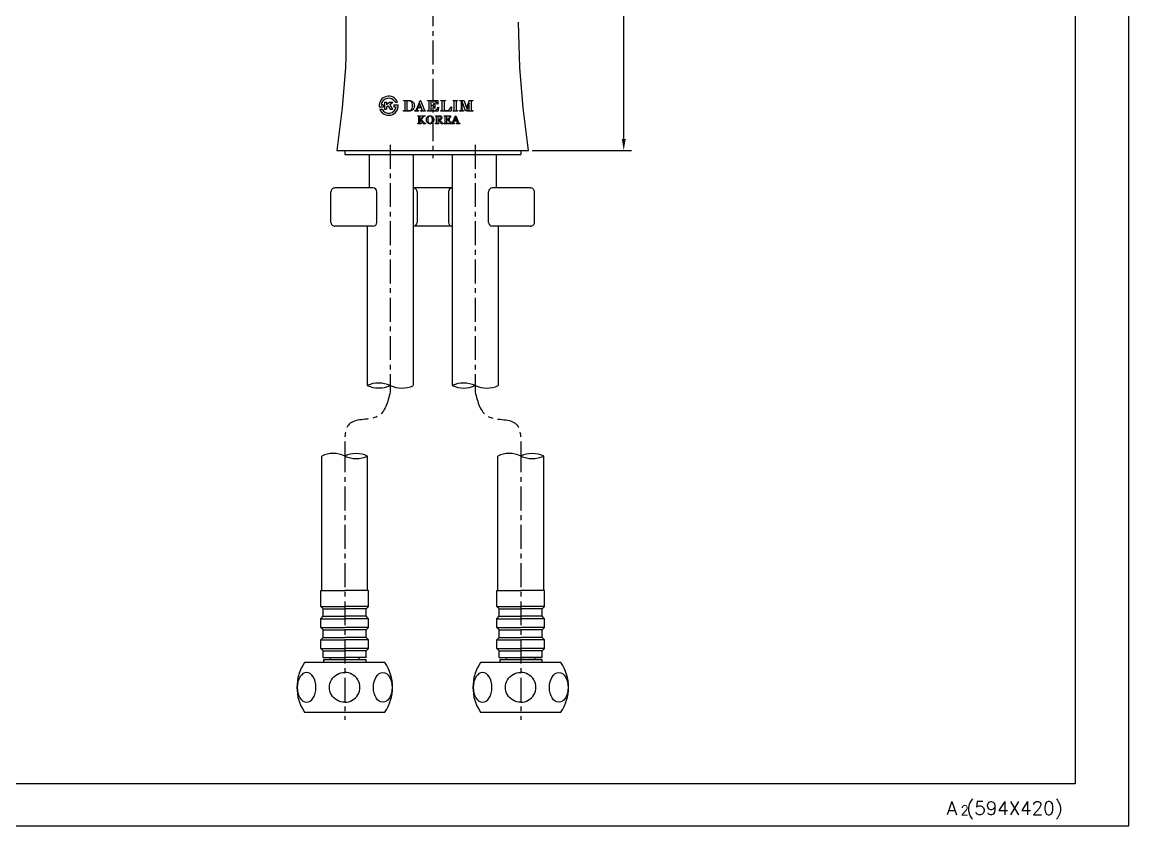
# Model space of a CAD drawing. Extents: x 22506 to 23100, y -2855 to -2435.
# Drawn here: x 22810.5 to 23099.7, y -2854.6 to -2644.4 of the extents above; entities that cross this region are included whole.
import ezdxf

# ---------------------------------------------------------------- set-up
doc = ezdxf.new("R2010")
doc.units = 0
doc.header["$LTSCALE"] = 5
doc.header["$MEASUREMENT"] = 0
doc.linetypes.add('CENTER', pattern=[2, 1.25, -0.25, 0.25, -0.25])
doc.layers.get('0').update_dxf_attribs({"color": 2, "linetype": 'CONTINUOUS'})
for name, color, linetype in [('08_ALL_FEATURES', 7, 'CONTINUOUS'), ('CL', 1, 'CENTER'), ('D', 2, 'CONTINUOUS'), ('DIM', 2, 'CONTINUOUS'), ('DWG', 7, 'CONTINUOUS'), ('TXT', 4, 'CONTINUOUS'), ('W', 7, 'CONTINUOUS')]:
    doc.layers.add(name, color=color, linetype=linetype)
doc.styles.add('GHS', font='romans', dxfattribs={"bigfont": 'ghs'})

msp = doc.modelspace()

# ---------------------------------------------------------------- linework, layer by layer
at = {"color": 7, "linetype": 'Continuous'}
for p, q in [((22891.18, -2696.77), (22891.18, -2688.77)), ((22902.18, -2687.77), (22892.22, -2687.77)), ((22903.18, -2696.77), (22903.18, -2688.77)), ((22903.18, -2696.77), (22903.18, -2688.77)), ((22922.88, -2687.77), (22912.68, -2687.77)), ((22913.68, -2688.77), (22913.68, -2696.77)), ((22921.88, -2688.77), (22921.88, -2696.77)), ((22932.38, -2696.77), (22932.38, -2688.77)), ((22932.38, -2696.77), (22932.38, -2688.77)), ((22943.34, -2687.77), (22933.38, -2687.77)), ((22944.37, -2696.77), (22944.37, -2688.77)), ((22902.2, -2697.77), (22892.19, -2697.77)), ((22922.88, -2697.77), (22912.68, -2697.77)), ((22943.36, -2697.77), (22933.35, -2697.77))]:
    msp.add_line(p, q, dxfattribs=at)
at = {"linetype": 'Continuous'}
msp.add_lwpolyline([(22505.72, -2854.55), (23099.72, -2854.55), (23099.72, -2434.55), (22505.72, -2434.55)], close=True, dxfattribs=at)
at = {"color": 7, "linetype": 'Continuous'}
for centre, start, end in [((22902.18, -2688.77), 0, 90), ((22902.18, -2688.77), 0, 90), ((22912.68, -2688.77), 0, 90), ((22922.88, -2688.77), 90, 180), ((22933.38, -2688.77), 90, 180), ((22933.38, -2688.77), 90, 180), ((22902.18, -2696.77), 270, 0), ((22902.18, -2696.77), 270, 0), ((22912.68, -2696.77), 270, 0), ((22922.88, -2696.77), 180, 270), ((22933.38, -2696.77), 180, 270), ((22933.38, -2696.77), 180, 270)]:
    msp.add_arc(centre, 1, start, end, dxfattribs=at)
at = {"color": 2, "linetype": 'Continuous'}
for centre, radius, start, end in [((22891.78, -2764.22), 7.04, 64.7743, 115.2257), ((22897.78, -2764.45), 7.25, 65.5583, 114.4417), ((22897.78, -2751.23), 7.27, 245.6201, 294.3799), ((22937.78, -2764.22), 7.04, 64.7743, 115.2257), ((22943.78, -2764.45), 7.25, 65.5583, 114.4417), ((22943.78, -2751.23), 7.27, 245.6201, 294.3799)]:
    msp.add_arc(centre, radius, start, end, dxfattribs=at)
at = {"color": 7, "linetype": 'Continuous'}
for points, knots in [([(22892.22, -2687.77), (22892.09, -2687.77), (22891.82, -2687.82), (22891.48, -2688.04), (22891.24, -2688.37), (22891.18, -2688.64), (22891.18, -2688.77)], [0, 0, 0, 0, 0.250116, 0.500153, 0.750104, 1, 1, 1, 1]), ([(22944.37, -2688.77), (22944.37, -2688.64), (22944.32, -2688.37), (22944.08, -2688.04), (22943.74, -2687.82), (22943.47, -2687.77), (22943.34, -2687.77)], [0, 0, 0, 0, 0.249892, 0.49984, 0.749881, 1, 1, 1, 1]), ([(22891.18, -2696.77), (22891.18, -2696.9), (22891.24, -2697.17), (22891.48, -2697.5), (22891.82, -2697.72), (22892.09, -2697.77), (22892.22, -2697.77)], [0, 0, 0, 0, 0.249892, 0.49984, 0.749881, 1, 1, 1, 1]), ([(22943.34, -2697.77), (22943.47, -2697.77), (22943.74, -2697.72), (22944.08, -2697.5), (22944.32, -2697.17), (22944.37, -2696.9), (22944.37, -2696.77)], [0, 0, 0, 0, 0.250116, 0.500154, 0.750104, 1, 1, 1, 1])]:
    msp.add_open_spline(points, degree=3, knots=knots, dxfattribs=at)
at = {"layer": '08_ALL_FEATURES', "color": 7, "linetype": 'Continuous'}
for p, q in [((22895.05, -2578.42), (22895.05, -2653.48)), ((22894.78, -2677.97), (22894.78, -2678.97)), ((22940.78, -2677.97), (22940.78, -2678.97))]:
    msp.add_line(p, q, dxfattribs=at)
for points in [[(22895.05, -2653.48), (22894.97, -2656.23), (22894.12, -2666.8), (22892.75, -2677.97), (22942.8, -2677.97), (22941.44, -2666.8), (22940.58, -2656.23), (22940.24, -2644.4)], [(22894.78, -2678.97), (22940.78, -2678.97)]]:
    msp.add_lwpolyline(points, dxfattribs=at)
at = {"layer": 'CL'}
for p, q in [((22917.78, -2539.24), (22917.78, -2679.97)), ((22906.68, -2676.47), (22906.68, -2741.09)), ((22928.88, -2676.47), (22928.88, -2741.09)), ((22894.78, -2755.85), (22894.78, -2826.83)), ((22940.78, -2755.85), (22940.78, -2826.83))]:
    msp.add_line(p, q, dxfattribs=at)
for points in [[(22906.68, -2741.09), (22903.38, -2747.46), (22896.23, -2749.27), (22894.78, -2755.85)], [(22928.88, -2741.09), (22932.18, -2747.46), (22939.34, -2749.27), (22940.78, -2755.85)]]:
    msp.add_spline(points, degree=3, dxfattribs=at)
at = {"layer": 'D'}
for p, q in [((22967.71, -2674.97), (22967.71, -2544.24)), ((22943.81, -2677.97), (22969.71, -2677.97))]:
    msp.add_line(p, q, dxfattribs=at)
for centre, radius, start, end in [((22903.66, -2746.04), 7.27, 65.4259, 114.1563), ((22925.86, -2746.04), 7.27, 65.416, 114.1661), ((22903.71, -2732.79), 7.27, 245.4208, 294.1614), ((22909.71, -2732.7), 7.38, 245.8128, 293.7692), ((22925.91, -2732.8), 7.27, 245.4106, 294.1715), ((22931.91, -2732.69), 7.38, 245.8226, 293.7595)]:
    msp.add_arc(centre, radius, start, end, dxfattribs=at)
msp.add_solid([(22967.21, -2674.97), (22968.21, -2674.97), (22967.71, -2677.97)], dxfattribs=at)
at = {"layer": 'DIM'}
for p, q in [((22903.79, -2666.53), (22904.94, -2666.53)), ((22904.33, -2665.99), (22904.94, -2665.99)), ((22904.94, -2665.99), (22904.94, -2666.53)), ((22905.16, -2665.37), (22905.7, -2665.37)), ((22905.16, -2665.37), (22905.16, -2667.15)), ((22905.7, -2665.9), (22906.46, -2665.37)), ((22905.7, -2665.37), (22905.7, -2665.9)), ((22905.7, -2666.55), (22906.12, -2666.26)), ((22905.7, -2666.55), (22905.7, -2667.15)), ((22906.12, -2666.26), (22906.63, -2667.15)), ((22906.46, -2665.37), (22907.39, -2665.37)), ((22906.56, -2665.95), (22907.39, -2665.37)), ((22906.56, -2665.95), (22907.25, -2667.15)), ((22907.62, -2665.99), (22908.76, -2665.99)), ((22907.62, -2665.99), (22907.62, -2666.53)), ((22907.62, -2666.53), (22908.22, -2666.53)), ((22908.03, -2665.37), (22908.61, -2665.37)), ((22910.16, -2664.86), (22911.52, -2664.86)), ((22910.16, -2664.99), (22910.16, -2664.86)), ((22910.36, -2664.99), (22910.16, -2664.99)), ((22910.47, -2665.02), (22910.36, -2664.99)), ((22910.52, -2665.1), (22910.47, -2665.02)), ((22910.54, -2665.21), (22910.52, -2665.1)), ((22910.54, -2667.32), (22910.54, -2665.21)), ((22911.06, -2665.11), (22911.04, -2665.19)), ((22911.04, -2665.19), (22911.04, -2667.34)), ((22911.12, -2665.05), (22911.06, -2665.11)), ((22911.22, -2665.02), (22911.12, -2665.05)), ((22911.28, -2665.02), (22911.22, -2665.02)), ((22911.35, -2665.02), (22911.28, -2665.02)), ((22911.41, -2665.02), (22911.35, -2665.02)), ((22911.6, -2665.02), (22911.41, -2665.02)), ((22911.52, -2664.86), (22911.68, -2664.87)), ((22911.81, -2665.04), (22911.6, -2665.02)), ((22911.68, -2664.87), (22911.85, -2664.89)), ((22911.97, -2665.08), (22911.81, -2665.04)), ((22911.85, -2664.89), (22912.01, -2664.94)), ((22912.1, -2665.15), (22911.97, -2665.08)), ((22912.01, -2664.94), (22912.17, -2664.99)), ((22912.2, -2665.23), (22912.1, -2665.15)), ((22912.17, -2664.99), (22912.31, -2665.06)), ((22912.29, -2665.33), (22912.2, -2665.23)), ((22912.42, -2665.61), (22912.29, -2665.33)), ((22912.31, -2665.06), (22912.44, -2665.15)), ((22912.48, -2665.96), (22912.42, -2665.61)), ((22912.44, -2665.15), (22912.59, -2665.27)), ((22912.44, -2666.9), (22912.49, -2666.56)), ((22912.49, -2666.27), (22912.48, -2665.96)), ((22912.49, -2666.56), (22912.49, -2666.27)), ((22912.59, -2665.27), (22912.72, -2665.43)), ((22912.72, -2665.43), (22912.83, -2665.61)), ((22912.83, -2665.61), (22912.91, -2665.81)), ((22912.93, -2666.72), (22912.86, -2666.91)), ((22912.91, -2665.81), (22912.96, -2666.03)), ((22912.97, -2666.51), (22912.93, -2666.72)), ((22912.96, -2666.03), (22912.98, -2666.27)), ((22912.98, -2666.27), (22912.97, -2666.51)), ((22913.72, -2666.82), (22913.87, -2666.43)), ((22913.91, -2666.8), (22913.75, -2667.22)), ((22913.87, -2666.43), (22914.04, -2666.01)), ((22914.82, -2666.8), (22913.91, -2666.8)), ((22914.36, -2665.59), (22913.95, -2666.66)), ((22913.95, -2666.66), (22914.78, -2666.66)), ((22914.04, -2666.01), (22914.2, -2665.6)), ((22914.2, -2665.6), (22914.35, -2665.21)), ((22914.35, -2665.21), (22914.48, -2664.86)), ((22914.78, -2666.66), (22914.36, -2665.59)), ((22914.48, -2664.86), (22914.6, -2664.86)), ((22914.6, -2664.86), (22915.52, -2667.24)), ((22915.01, -2667.32), (22914.82, -2666.8)), ((22916.45, -2664.86), (22918.98, -2664.86)), ((22916.45, -2665), (22916.45, -2664.86)), ((22916.66, -2665), (22916.45, -2665)), ((22916.74, -2665.03), (22916.66, -2665)), ((22916.8, -2665.09), (22916.74, -2665.03)), ((22916.82, -2665.18), (22916.8, -2665.09)), ((22916.83, -2667.28), (22916.82, -2665.18)), ((22917.35, -2665.09), (22917.33, -2665.16)), ((22917.33, -2665.16), (22917.33, -2666.01)), ((22917.33, -2666.01), (22917.34, -2666.07)), ((22917.34, -2666.34), (22917.33, -2666.39)), ((22917.33, -2666.39), (22917.33, -2667.13)), ((22917.34, -2666.07), (22917.39, -2666.11)), ((22917.38, -2666.3), (22917.34, -2666.34)), ((22917.4, -2665.03), (22917.35, -2665.09)), ((22917.44, -2666.29), (22917.38, -2666.3)), ((22917.39, -2666.11), (22917.44, -2666.13)), ((22917.5, -2665.01), (22917.4, -2665.03)), ((22917.44, -2666.13), (22917.58, -2666.13)), ((22917.58, -2666.29), (22917.44, -2666.29)), ((22917.96, -2665.01), (22917.5, -2665.01)), ((22917.58, -2666.13), (22917.85, -2666.07)), ((22917.88, -2666.36), (22917.58, -2666.29)), ((22917.85, -2666.07), (22918.08, -2665.9)), ((22918.09, -2666.56), (22917.88, -2666.36)), ((22918.43, -2665.12), (22917.96, -2665.01)), ((22918.08, -2665.9), (22918.18, -2665.61)), ((22918.17, -2666.86), (22918.09, -2666.56)), ((22918.18, -2665.61), (22918.3, -2665.61)), ((22918.3, -2665.61), (22918.3, -2666.86)), ((22918.8, -2665.41), (22918.43, -2665.12)), ((22919.02, -2665.85), (22918.8, -2665.41)), ((22918.92, -2667.07), (22919.11, -2666.6)), ((22918.98, -2664.86), (22919.03, -2664.87)), ((22919.12, -2665.85), (22919.02, -2665.85)), ((22919.03, -2664.87), (22919.06, -2664.89)), ((22919.06, -2664.89), (22919.08, -2664.93)), ((22919.08, -2664.93), (22919.12, -2665.85)), ((22919.11, -2666.6), (22919.25, -2666.6)), ((22919.25, -2666.6), (22919.21, -2667.55)), ((22919.9, -2664.86), (22921.08, -2664.86)), ((22919.9, -2665), (22919.9, -2664.86)), ((22920.04, -2665), (22919.9, -2665)), ((22920.13, -2665.03), (22920.04, -2665)), ((22920.21, -2665.11), (22920.13, -2665.03)), ((22920.24, -2665.25), (22920.21, -2665.11)), ((22920.25, -2667.29), (22920.24, -2665.25)), ((22920.76, -2665.13), (22920.74, -2665.22)), ((22920.74, -2665.22), (22920.74, -2667.24)), ((22920.83, -2665.04), (22920.76, -2665.13)), ((22920.94, -2665), (22920.83, -2665.04)), ((22921.08, -2665), (22920.94, -2665)), ((22921.08, -2664.86), (22921.08, -2665)), ((22922.38, -2666.98), (22922.53, -2666.54)), ((22922.53, -2666.54), (22922.66, -2666.54)), ((22922.66, -2666.54), (22922.61, -2667.56)), ((22923.11, -2665), (22923.11, -2664.86)), ((22923.11, -2664.86), (22924.22, -2664.86)), ((22923.26, -2665), (22923.11, -2665)), ((22923.36, -2665.03), (22923.26, -2665)), ((22923.41, -2665.09), (22923.36, -2665.03)), ((22923.42, -2665.17), (22923.41, -2665.09)), ((22923.42, -2667.29), (22923.42, -2665.17)), ((22923.94, -2665.15), (22923.93, -2667.33)), ((22923.96, -2665.08), (22923.94, -2665.15)), ((22924.01, -2665.02), (22923.96, -2665.08)), ((22924.09, -2665), (22924.01, -2665.02)), ((22924.22, -2665), (22924.09, -2665)), ((22924.22, -2664.86), (22924.22, -2665)), ((22924.9, -2665), (22924.9, -2664.86)), ((22924.9, -2664.86), (22925.76, -2664.86)), ((22925.02, -2665), (22924.9, -2665)), ((22925.13, -2665.02), (22925.02, -2665)), ((22925.24, -2665.09), (22925.13, -2665.02)), ((22925.28, -2665.25), (22925.24, -2665.09)), ((22925.28, -2667.16), (22925.28, -2665.25)), ((22926.37, -2667.61), (22925.49, -2665.15)), ((22925.49, -2667.18), (22925.49, -2665.15)), ((22925.76, -2664.86), (22925.84, -2664.88)), ((22925.84, -2664.88), (22925.91, -2664.92)), ((22925.91, -2664.92), (22925.96, -2665)), ((22925.96, -2665), (22926.58, -2666.77)), ((22927.35, -2665.6), (22926.58, -2667.61)), ((22926.58, -2666.77), (22926.66, -2666.77)), ((22926.66, -2666.77), (22926.88, -2666.19)), ((22926.88, -2666.19), (22927.11, -2665.59)), ((22927.11, -2665.59), (22927.31, -2665)), ((22927.31, -2665), (22927.35, -2664.93)), ((22927.35, -2664.93), (22927.41, -2664.88)), ((22927.35, -2667.26), (22927.35, -2665.6)), ((22927.41, -2664.88), (22927.49, -2664.86)), ((22927.49, -2664.86), (22928.25, -2664.86)), ((22927.9, -2665.12), (22927.87, -2665.24)), ((22927.87, -2665.24), (22927.87, -2667.26)), ((22927.98, -2665.04), (22927.9, -2665.12)), ((22928.1, -2665), (22927.98, -2665.04)), ((22928.25, -2665), (22928.1, -2665)), ((22928.25, -2664.86), (22928.25, -2665)), ((22903.94, -2667.15), (22904.53, -2667.15)), ((22905.16, -2667.15), (22905.7, -2667.15)), ((22906.63, -2667.15), (22907.25, -2667.15)), ((22910.16, -2667.66), (22910.16, -2667.52)), ((22910.16, -2667.52), (22910.34, -2667.52)), ((22911.44, -2667.66), (22910.16, -2667.66)), ((22910.34, -2667.52), (22910.44, -2667.49)), ((22910.44, -2667.49), (22910.51, -2667.41)), ((22910.51, -2667.41), (22910.54, -2667.32)), ((22911.04, -2667.34), (22911.06, -2667.43)), ((22911.06, -2667.43), (22911.09, -2667.47)), ((22911.09, -2667.47), (22911.15, -2667.51)), ((22911.15, -2667.51), (22911.25, -2667.52)), ((22911.25, -2667.52), (22911.37, -2667.52)), ((22911.37, -2667.52), (22911.52, -2667.52)), ((22911.64, -2667.66), (22911.44, -2667.66)), ((22911.52, -2667.52), (22911.7, -2667.51)), ((22911.86, -2667.64), (22911.64, -2667.66)), ((22911.7, -2667.51), (22911.88, -2667.48)), ((22912.05, -2667.6), (22911.86, -2667.64)), ((22911.88, -2667.48), (22912.04, -2667.43)), ((22912.04, -2667.43), (22912.16, -2667.36)), ((22912.22, -2667.54), (22912.05, -2667.6)), ((22912.16, -2667.36), (22912.26, -2667.27)), ((22912.36, -2667.47), (22912.22, -2667.54)), ((22912.26, -2667.27), (22912.34, -2667.17)), ((22912.34, -2667.17), (22912.44, -2666.9)), ((22912.5, -2667.37), (22912.36, -2667.47)), ((22912.64, -2667.24), (22912.5, -2667.37)), ((22912.76, -2667.08), (22912.64, -2667.24)), ((22912.86, -2666.91), (22912.76, -2667.08)), ((22913.08, -2667.52), (22913.16, -2667.51)), ((22913.08, -2667.66), (22913.08, -2667.52)), ((22914.08, -2667.66), (22913.08, -2667.66)), ((22913.16, -2667.51), (22913.26, -2667.48)), ((22913.26, -2667.48), (22913.34, -2667.45)), ((22913.34, -2667.45), (22913.44, -2667.38)), ((22913.44, -2667.38), (22913.52, -2667.3)), ((22913.52, -2667.3), (22913.58, -2667.18)), ((22913.58, -2667.18), (22913.72, -2666.82)), ((22913.75, -2667.22), (22913.76, -2667.39)), ((22913.76, -2667.39), (22913.89, -2667.48)), ((22913.86, -2668.98), (22913.86, -2668.87)), ((22913.86, -2668.87), (22914.73, -2668.87)), ((22913.89, -2668.98), (22913.86, -2668.98)), ((22913.89, -2667.48), (22914.08, -2667.52)), ((22913.92, -2668.99), (22913.89, -2668.98)), ((22913.96, -2669), (22913.92, -2668.99)), ((22913.99, -2669.01), (22913.96, -2669)), ((22914.02, -2669.02), (22913.99, -2669.01)), ((22914.05, -2669.03), (22914.02, -2669.02)), ((22914.08, -2669.05), (22914.05, -2669.03)), ((22914.08, -2667.52), (22914.08, -2667.66)), ((22914.11, -2669.07), (22914.08, -2669.05)), ((22914.12, -2669.09), (22914.11, -2669.07)), ((22914.13, -2669.12), (22914.12, -2669.09)), ((22914.14, -2669.15), (22914.13, -2669.12)), ((22914.14, -2669.18), (22914.14, -2669.15)), ((22914.14, -2670.69), (22914.14, -2669.18)), ((22914.46, -2669.1), (22914.45, -2669.13)), ((22914.45, -2669.13), (22914.45, -2669.16)), ((22914.45, -2669.16), (22914.45, -2669.89)), ((22914.47, -2669.07), (22914.46, -2669.1)), ((22914.49, -2669.05), (22914.47, -2669.07)), ((22914.51, -2669.03), (22914.49, -2669.05)), ((22914.54, -2669.01), (22914.51, -2669.03)), ((22914.56, -2669.01), (22914.54, -2669.01)), ((22914.59, -2669), (22914.56, -2669.01)), ((22914.63, -2668.99), (22914.59, -2669)), ((22914.67, -2668.98), (22914.63, -2668.99)), ((22914.65, -2667.53), (22914.89, -2667.52)), ((22914.65, -2667.66), (22914.65, -2667.53)), ((22915.85, -2667.66), (22914.65, -2667.66)), ((22914.66, -2669.73), (22914.74, -2669.65)), ((22914.7, -2668.98), (22914.67, -2668.98)), ((22914.73, -2668.98), (22914.7, -2668.98)), ((22914.73, -2668.87), (22914.73, -2668.98)), ((22914.74, -2669.65), (22914.83, -2669.57)), ((22914.89, -2669.69), (22914.78, -2669.8)), ((22914.83, -2669.57), (22914.91, -2669.49)), ((22914.89, -2667.52), (22914.97, -2667.49)), ((22915, -2669.58), (22914.89, -2669.69)), ((22914.91, -2669.49), (22914.98, -2669.41)), ((22915.01, -2667.42), (22914.97, -2667.49)), ((22914.98, -2669.41), (22915.05, -2669.33)), ((22914.99, -2668.87), (22915.77, -2668.87)), ((22914.99, -2668.98), (22914.99, -2668.87)), ((22915, -2668.98), (22914.99, -2668.98)), ((22915.02, -2668.98), (22915, -2668.98)), ((22915.11, -2669.46), (22915, -2669.58)), ((22915.01, -2667.42), (22915.01, -2667.32)), ((22915.04, -2668.98), (22915.02, -2668.98)), ((22915.06, -2668.98), (22915.04, -2668.98)), ((22915.05, -2669.33), (22915.11, -2669.25)), ((22915.09, -2668.99), (22915.06, -2668.98)), ((22915.11, -2668.99), (22915.09, -2668.99)), ((22915.14, -2669), (22915.11, -2668.99)), ((22915.11, -2669.25), (22915.15, -2669.19)), ((22915.22, -2669.34), (22915.11, -2669.46)), ((22915.16, -2669.01), (22915.14, -2669)), ((22915.15, -2669.19), (22915.18, -2669.14)), ((22915.18, -2669.01), (22915.16, -2669.01)), ((22915.19, -2669.03), (22915.18, -2669.01)), ((22915.18, -2669.14), (22915.2, -2669.09)), ((22915.2, -2669.04), (22915.19, -2669.03)), ((22915.2, -2669.05), (22915.2, -2669.04)), ((22915.2, -2669.09), (22915.2, -2669.05)), ((22915.32, -2669.22), (22915.22, -2669.34)), ((22915.43, -2669.1), (22915.32, -2669.22)), ((22915.45, -2669.08), (22915.43, -2669.1)), ((22915.48, -2669.05), (22915.45, -2669.08)), ((22915.52, -2669.04), (22915.48, -2669.05)), ((22915.52, -2667.24), (22915.58, -2667.4)), ((22915.55, -2669.02), (22915.52, -2669.04)), ((22915.59, -2669.01), (22915.55, -2669.02)), ((22915.58, -2667.4), (22915.67, -2667.49)), ((22915.62, -2669), (22915.59, -2669.01)), ((22915.65, -2668.99), (22915.62, -2669)), ((22915.66, -2668.99), (22915.65, -2668.99)), ((22915.68, -2668.99), (22915.66, -2668.99)), ((22915.67, -2667.49), (22915.85, -2667.52)), ((22915.69, -2668.99), (22915.68, -2668.99)), ((22915.71, -2668.98), (22915.69, -2668.99)), ((22915.72, -2668.98), (22915.71, -2668.98)), ((22915.73, -2668.98), (22915.72, -2668.98)), ((22915.74, -2668.98), (22915.73, -2668.98)), ((22915.75, -2668.98), (22915.74, -2668.98)), ((22915.76, -2668.98), (22915.75, -2668.98)), ((22915.77, -2668.98), (22915.76, -2668.98)), ((22915.77, -2668.87), (22915.77, -2668.98)), ((22915.77, -2668.98), (22915.77, -2668.98)), ((22915.85, -2667.52), (22915.85, -2667.66)), ((22916.14, -2669.77), (22916.16, -2669.62)), ((22916.16, -2669.62), (22916.2, -2669.49)), ((22916.2, -2669.49), (22916.26, -2669.37)), ((22916.26, -2669.37), (22916.33, -2669.26)), ((22916.33, -2669.26), (22916.41, -2669.16)), ((22916.41, -2669.16), (22916.51, -2669.07)), ((22916.45, -2667.52), (22916.63, -2667.5)), ((22916.45, -2667.66), (22916.45, -2667.52)), ((22917.34, -2667.66), (22916.45, -2667.66)), ((22916.48, -2669.69), (22916.47, -2669.8)), ((22916.5, -2669.57), (22916.48, -2669.69)), ((22916.53, -2669.47), (22916.5, -2669.57)), ((22916.51, -2669.07), (22916.61, -2669)), ((22916.57, -2669.37), (22916.53, -2669.47)), ((22916.61, -2669.28), (22916.57, -2669.37)), ((22916.61, -2669), (22916.72, -2668.95)), ((22916.66, -2669.2), (22916.61, -2669.28)), ((22916.63, -2667.5), (22916.77, -2667.44)), ((22916.73, -2669.13), (22916.66, -2669.2)), ((22916.72, -2668.95), (22916.84, -2668.9)), ((22916.8, -2669.08), (22916.73, -2669.13)), ((22916.77, -2667.44), (22916.83, -2667.28)), ((22916.89, -2669.03), (22916.8, -2669.08)), ((22916.84, -2668.9), (22916.96, -2668.88)), ((22916.98, -2669.01), (22916.89, -2669.03)), ((22916.96, -2668.88), (22917.09, -2668.87)), ((22917.09, -2669), (22916.98, -2669.01)), ((22917.09, -2668.87), (22917.22, -2668.88)), ((22917.19, -2669.01), (22917.09, -2669)), ((22917.28, -2669.03), (22917.19, -2669.01)), ((22917.22, -2668.88), (22917.35, -2668.91)), ((22917.36, -2669.07), (22917.28, -2669.03)), ((22917.33, -2667.13), (22917.33, -2667.21)), ((22917.33, -2667.21), (22917.33, -2667.27)), ((22917.33, -2667.27), (22917.34, -2667.33)), ((22917.34, -2667.33), (22917.38, -2667.41)), ((22918.22, -2667.66), (22917.34, -2667.66)), ((22917.35, -2668.91), (22917.47, -2668.95)), ((22917.43, -2669.12), (22917.36, -2669.07)), ((22917.38, -2667.41), (22917.46, -2667.47)), ((22917.5, -2669.18), (22917.43, -2669.12)), ((22917.46, -2667.47), (22917.56, -2667.5)), ((22917.47, -2668.95), (22917.58, -2669)), ((22917.55, -2669.25), (22917.5, -2669.18)), ((22917.6, -2669.34), (22917.55, -2669.25)), ((22917.56, -2667.5), (22917.72, -2667.5)), ((22917.58, -2669), (22917.68, -2669.07)), ((22917.64, -2669.44), (22917.6, -2669.34)), ((22917.67, -2669.55), (22917.64, -2669.44)), ((22917.69, -2669.66), (22917.67, -2669.55)), ((22917.68, -2669.07), (22917.77, -2669.16)), ((22917.71, -2669.79), (22917.69, -2669.66)), ((22917.72, -2667.5), (22917.98, -2667.5)), ((22917.77, -2669.16), (22917.85, -2669.26)), ((22917.85, -2669.26), (22917.92, -2669.37)), ((22917.92, -2669.37), (22917.98, -2669.49)), ((22917.98, -2667.5), (22918.17, -2667.5)), ((22917.98, -2669.49), (22918.02, -2669.63)), ((22918.02, -2669.63), (22918.04, -2669.77)), ((22918.3, -2666.86), (22918.17, -2666.86)), ((22918.17, -2667.5), (22918.53, -2667.38)), ((22919.11, -2667.66), (22918.22, -2667.66)), ((22918.51, -2668.98), (22918.51, -2668.87)), ((22918.51, -2668.87), (22919.48, -2668.87)), ((22918.54, -2668.98), (22918.51, -2668.98)), ((22918.53, -2667.38), (22918.92, -2667.07)), ((22918.57, -2668.99), (22918.54, -2668.98)), ((22918.61, -2668.99), (22918.57, -2668.99)), ((22918.65, -2669), (22918.61, -2668.99)), ((22918.68, -2669.01), (22918.65, -2669)), ((22918.71, -2669.02), (22918.68, -2669.01)), ((22918.74, -2669.03), (22918.71, -2669.02)), ((22918.76, -2669.05), (22918.74, -2669.03)), ((22918.78, -2669.08), (22918.76, -2669.05)), ((22918.78, -2669.1), (22918.78, -2669.08)), ((22918.79, -2669.14), (22918.78, -2669.1)), ((22918.79, -2669.17), (22918.79, -2669.14)), ((22918.79, -2670.69), (22918.79, -2669.17)), ((22919.15, -2667.64), (22919.11, -2667.66)), ((22919.36, -2668.99), (22919.11, -2668.99)), ((22919.11, -2668.99), (22919.11, -2669.89)), ((22919.19, -2667.6), (22919.15, -2667.64)), ((22919.21, -2667.55), (22919.19, -2667.6)), ((22919.48, -2669), (22919.36, -2668.99)), ((22919.48, -2668.87), (22919.57, -2668.88)), ((22919.58, -2669.04), (22919.48, -2669)), ((22919.57, -2668.88), (22919.65, -2668.88)), ((22919.67, -2669.1), (22919.58, -2669.04)), ((22919.64, -2669.76), (22919.72, -2669.66)), ((22919.65, -2668.88), (22919.73, -2668.9)), ((22919.73, -2669.19), (22919.67, -2669.1)), ((22919.72, -2669.66), (22919.76, -2669.55)), ((22919.73, -2668.9), (22919.8, -2668.92)), ((22919.76, -2669.29), (22919.73, -2669.19)), ((22919.78, -2669.41), (22919.76, -2669.29)), ((22919.76, -2669.55), (22919.78, -2669.41)), ((22919.8, -2668.92), (22919.87, -2668.95)), ((22919.87, -2668.95), (22919.94, -2668.99)), ((22919.9, -2667.52), (22920.06, -2667.52)), ((22919.9, -2667.66), (22919.9, -2667.52)), ((22922.5, -2667.66), (22919.9, -2667.66)), ((22919.94, -2668.99), (22920, -2669.03)), ((22920, -2669.03), (22920.05, -2669.08)), ((22920.08, -2669.65), (22920.04, -2669.7)), ((22920.05, -2669.08), (22920.09, -2669.14)), ((22920.06, -2667.52), (22920.15, -2667.48)), ((22920.1, -2669.59), (22920.08, -2669.65)), ((22920.09, -2669.14), (22920.12, -2669.21)), ((22920.13, -2669.52), (22920.1, -2669.59)), ((22920.12, -2669.21), (22920.14, -2669.29)), ((22920.14, -2669.45), (22920.13, -2669.52)), ((22920.14, -2669.29), (22920.14, -2669.37)), ((22920.14, -2669.37), (22920.14, -2669.45)), ((22920.15, -2667.48), (22920.22, -2667.4)), ((22920.22, -2667.4), (22920.25, -2667.29)), ((22920.74, -2667.24), (22920.75, -2667.36)), ((22920.75, -2667.36), (22920.8, -2667.45)), ((22920.76, -2668.87), (22922.39, -2668.87)), ((22920.76, -2668.98), (22920.76, -2668.87)), ((22920.79, -2668.98), (22920.76, -2668.98)), ((22920.83, -2668.99), (22920.79, -2668.98)), ((22920.8, -2667.45), (22920.94, -2667.5)), ((22920.87, -2669), (22920.83, -2668.99)), ((22920.91, -2669.01), (22920.87, -2669)), ((22920.95, -2669.02), (22920.91, -2669.01)), ((22920.94, -2667.5), (22921.59, -2667.5)), ((22920.98, -2669.03), (22920.95, -2669.02)), ((22921.01, -2669.05), (22920.98, -2669.03)), ((22921.03, -2669.07), (22921.01, -2669.05)), ((22921.05, -2669.09), (22921.03, -2669.07)), ((22921.06, -2669.12), (22921.05, -2669.09)), ((22921.06, -2669.15), (22921.06, -2669.12)), ((22921.06, -2669.18), (22921.06, -2669.15)), ((22921.06, -2670.69), (22921.06, -2669.18)), ((22921.71, -2668.99), (22921.38, -2668.99)), ((22921.38, -2668.99), (22921.38, -2669.82)), ((22921.59, -2667.5), (22922.02, -2667.34)), ((22921.76, -2668.99), (22921.71, -2668.99)), ((22921.81, -2668.99), (22921.76, -2668.99)), ((22921.85, -2668.99), (22921.81, -2668.99)), ((22921.89, -2668.99), (22921.85, -2668.99)), ((22921.87, -2669.73), (22921.9, -2669.7)), ((22921.93, -2669), (22921.89, -2668.99)), ((22921.9, -2669.7), (22921.91, -2669.66)), ((22921.91, -2669.66), (22921.93, -2669.62)), ((22921.96, -2669), (22921.93, -2669)), ((22921.93, -2669.62), (22921.94, -2669.57)), ((22921.94, -2669.57), (22921.95, -2669.52)), ((22921.95, -2669.52), (22921.96, -2669.48)), ((22922.02, -2669.02), (22921.96, -2669)), ((22921.96, -2669.48), (22922.07, -2669.48)), ((22922.02, -2667.34), (22922.38, -2666.98)), ((22922.09, -2669.07), (22922.02, -2669.02)), ((22922.07, -2669.48), (22922.07, -2670.3)), ((22922.15, -2669.14), (22922.09, -2669.07)), ((22922.21, -2669.22), (22922.15, -2669.14)), ((22922.25, -2669.3), (22922.21, -2669.22)), ((22922.28, -2669.38), (22922.25, -2669.3)), ((22922.39, -2669.38), (22922.28, -2669.38)), ((22922.39, -2668.87), (22922.39, -2669.38)), ((22922.55, -2667.65), (22922.5, -2667.66)), ((22922.59, -2667.62), (22922.55, -2667.65)), ((22922.61, -2667.56), (22922.59, -2667.62)), ((22923.11, -2667.66), (22923.11, -2667.52)), ((22923.11, -2667.52), (22923.26, -2667.52)), ((22924.22, -2667.66), (22923.11, -2667.66)), ((22923.26, -2667.52), (22923.37, -2667.47)), ((22923.37, -2667.47), (22923.41, -2667.37)), ((22923.69, -2669.32), (22923.38, -2670.13)), ((22923.39, -2669.74), (22923.51, -2669.43)), ((22923.41, -2667.37), (22923.42, -2667.29)), ((22923.51, -2669.43), (22923.62, -2669.14)), ((22923.62, -2669.14), (22923.72, -2668.87)), ((22924, -2670.13), (22923.69, -2669.32)), ((22923.72, -2668.87), (22923.84, -2668.87)), ((22923.84, -2668.87), (22924.53, -2670.66)), ((22923.93, -2667.33), (22923.95, -2667.42)), ((22923.95, -2667.42), (22924, -2667.49)), ((22924, -2667.49), (22924.09, -2667.52)), ((22924.09, -2667.52), (22924.22, -2667.52)), ((22924.22, -2667.52), (22924.22, -2667.66)), ((22924.89, -2667.52), (22925.1, -2667.46)), ((22924.89, -2667.66), (22924.89, -2667.52)), ((22925.8, -2667.66), (22924.89, -2667.66)), ((22925.1, -2667.46), (22925.23, -2667.34)), ((22925.23, -2667.34), (22925.28, -2667.16)), ((22925.49, -2667.18), (22925.53, -2667.35)), ((22925.53, -2667.35), (22925.65, -2667.47)), ((22925.65, -2667.47), (22925.8, -2667.52)), ((22925.8, -2667.52), (22925.8, -2667.66)), ((22926.58, -2667.61), (22926.37, -2667.61)), ((22926.89, -2667.52), (22927.06, -2667.52)), ((22926.89, -2667.66), (22926.89, -2667.52)), ((22928.25, -2667.66), (22926.89, -2667.66)), ((22927.06, -2667.52), (22927.21, -2667.5)), ((22927.21, -2667.5), (22927.31, -2667.41)), ((22927.31, -2667.41), (22927.35, -2667.26)), ((22927.87, -2667.26), (22927.9, -2667.4)), ((22927.9, -2667.4), (22927.98, -2667.49)), ((22927.98, -2667.49), (22928.11, -2667.52)), ((22928.11, -2667.52), (22928.25, -2667.52)), ((22928.25, -2667.52), (22928.25, -2667.66)), ((22913.86, -2670.87), (22913.89, -2670.87)), ((22913.86, -2670.97), (22913.86, -2670.87)), ((22914.73, -2670.97), (22913.86, -2670.97)), ((22913.89, -2670.87), (22913.92, -2670.86)), ((22913.92, -2670.86), (22913.96, -2670.86)), ((22913.96, -2670.86), (22914, -2670.85)), ((22914, -2670.85), (22914.03, -2670.85)), ((22914.03, -2670.85), (22914.05, -2670.84)), ((22914.05, -2670.84), (22914.08, -2670.83)), ((22914.08, -2670.83), (22914.1, -2670.81)), ((22914.1, -2670.81), (22914.12, -2670.78)), ((22914.12, -2670.78), (22914.13, -2670.76)), ((22914.13, -2670.76), (22914.14, -2670.73)), ((22914.14, -2670.73), (22914.14, -2670.69)), ((22914.45, -2669.89), (22914.48, -2669.89)), ((22914.49, -2669.95), (22914.45, -2669.95)), ((22914.45, -2669.95), (22914.45, -2670.68)), ((22914.45, -2670.68), (22914.45, -2670.71)), ((22914.45, -2670.71), (22914.46, -2670.74)), ((22914.46, -2670.74), (22914.47, -2670.76)), ((22914.47, -2670.76), (22914.49, -2670.79)), ((22914.48, -2669.89), (22914.57, -2669.81)), ((22914.64, -2670.11), (22914.49, -2669.95)), ((22914.49, -2670.79), (22914.51, -2670.81)), ((22914.51, -2670.81), (22914.54, -2670.83)), ((22914.54, -2670.83), (22914.56, -2670.83)), ((22914.56, -2670.83), (22914.59, -2670.84)), ((22914.57, -2669.81), (22914.66, -2669.73)), ((22914.59, -2670.84), (22914.63, -2670.85)), ((22914.63, -2670.85), (22914.67, -2670.86)), ((22914.79, -2670.28), (22914.64, -2670.11)), ((22914.67, -2670.86), (22914.7, -2670.86)), ((22914.7, -2670.86), (22914.73, -2670.87)), ((22914.73, -2670.87), (22914.73, -2670.97)), ((22914.78, -2669.8), (22914.92, -2669.96)), ((22914.93, -2670.45), (22914.79, -2670.28)), ((22914.92, -2669.96), (22915.05, -2670.1)), ((22915.06, -2670.62), (22914.93, -2670.45)), ((22915.05, -2670.1), (22915.15, -2670.23)), ((22915.19, -2670.8), (22915.06, -2670.62)), ((22915.15, -2670.23), (22915.25, -2670.36)), ((22915.3, -2670.97), (22915.19, -2670.8)), ((22915.25, -2670.36), (22915.36, -2670.49)), ((22915.89, -2670.97), (22915.3, -2670.97)), ((22915.36, -2670.49), (22915.47, -2670.63)), ((22915.47, -2670.63), (22915.51, -2670.68)), ((22915.51, -2670.68), (22915.55, -2670.72)), ((22915.55, -2670.72), (22915.59, -2670.75)), ((22915.59, -2670.75), (22915.63, -2670.78)), ((22915.63, -2670.78), (22915.67, -2670.81)), ((22915.67, -2670.81), (22915.7, -2670.83)), ((22915.7, -2670.83), (22915.73, -2670.84)), ((22915.73, -2670.84), (22915.76, -2670.85)), ((22915.76, -2670.85), (22915.8, -2670.86)), ((22915.8, -2670.86), (22915.83, -2670.86)), ((22915.83, -2670.86), (22915.87, -2670.87)), ((22915.87, -2670.87), (22915.89, -2670.87)), ((22915.89, -2670.87), (22915.89, -2670.97)), ((22916.13, -2669.92), (22916.14, -2669.77)), ((22916.13, -2670.07), (22916.13, -2669.92)), ((22916.16, -2670.21), (22916.13, -2670.07)), ((22916.2, -2670.34), (22916.16, -2670.21)), ((22916.25, -2670.47), (22916.2, -2670.34)), ((22916.32, -2670.58), (22916.25, -2670.47)), ((22916.4, -2670.68), (22916.32, -2670.58)), ((22916.49, -2670.76), (22916.4, -2670.68)), ((22916.47, -2669.8), (22916.47, -2669.92)), ((22916.47, -2669.92), (22916.47, -2670.06)), ((22916.47, -2670.06), (22916.48, -2670.18)), ((22916.48, -2670.18), (22916.51, -2670.29)), ((22916.59, -2670.83), (22916.49, -2670.76)), ((22916.51, -2670.29), (22916.53, -2670.4)), ((22916.53, -2670.4), (22916.57, -2670.49)), ((22916.57, -2670.49), (22916.62, -2670.58)), ((22916.7, -2670.89), (22916.59, -2670.83)), ((22916.62, -2670.58), (22916.68, -2670.66)), ((22916.68, -2670.66), (22916.74, -2670.72)), ((22916.83, -2670.94), (22916.7, -2670.89)), ((22916.74, -2670.72), (22916.81, -2670.78)), ((22916.81, -2670.78), (22916.9, -2670.82)), ((22916.95, -2670.96), (22916.83, -2670.94)), ((22916.9, -2670.82), (22916.99, -2670.84)), ((22917.09, -2670.97), (22916.95, -2670.96)), ((22916.99, -2670.84), (22917.09, -2670.85)), ((22917.09, -2670.85), (22917.19, -2670.84)), ((22917.22, -2670.96), (22917.09, -2670.97)), ((22917.19, -2670.84), (22917.28, -2670.82)), ((22917.34, -2670.94), (22917.22, -2670.96)), ((22917.28, -2670.82), (22917.36, -2670.78)), ((22917.46, -2670.9), (22917.34, -2670.94)), ((22917.36, -2670.78), (22917.44, -2670.72)), ((22917.44, -2670.72), (22917.5, -2670.66)), ((22917.57, -2670.84), (22917.46, -2670.9)), ((22917.5, -2670.66), (22917.56, -2670.58)), ((22917.56, -2670.58), (22917.61, -2670.49)), ((22917.67, -2670.77), (22917.57, -2670.84)), ((22917.61, -2670.49), (22917.65, -2670.39)), ((22917.65, -2670.39), (22917.68, -2670.29)), ((22917.76, -2670.69), (22917.67, -2670.77)), ((22917.68, -2670.29), (22917.7, -2670.17)), ((22917.7, -2670.17), (22917.71, -2670.05)), ((22917.71, -2669.92), (22917.71, -2669.79)), ((22917.71, -2670.05), (22917.71, -2669.92)), ((22917.85, -2670.59), (22917.76, -2670.69)), ((22917.92, -2670.48), (22917.85, -2670.59)), ((22917.98, -2670.36), (22917.92, -2670.48)), ((22918.02, -2670.22), (22917.98, -2670.36)), ((22918.04, -2670.08), (22918.02, -2670.22)), ((22918.04, -2669.77), (22918.05, -2669.92)), ((22918.05, -2669.92), (22918.04, -2670.08)), ((22918.51, -2670.87), (22918.54, -2670.86)), ((22918.51, -2670.97), (22918.51, -2670.87)), ((22919.4, -2670.97), (22918.51, -2670.97)), ((22918.54, -2670.86), (22918.57, -2670.86)), ((22918.57, -2670.86), (22918.61, -2670.86)), ((22918.61, -2670.86), (22918.65, -2670.85)), ((22918.65, -2670.85), (22918.68, -2670.85)), ((22918.68, -2670.85), (22918.71, -2670.84)), ((22918.71, -2670.84), (22918.73, -2670.82)), ((22918.73, -2670.82), (22918.75, -2670.8)), ((22918.75, -2670.8), (22918.77, -2670.78)), ((22918.77, -2670.78), (22918.78, -2670.75)), ((22918.78, -2670.75), (22918.79, -2670.72)), ((22918.79, -2670.72), (22918.79, -2670.69)), ((22919.11, -2669.89), (22919.3, -2669.89)), ((22919.32, -2670.02), (22919.11, -2670.02)), ((22919.11, -2670.02), (22919.11, -2670.69)), ((22919.11, -2670.69), (22919.11, -2670.72)), ((22919.11, -2670.72), (22919.11, -2670.75)), ((22919.11, -2670.75), (22919.12, -2670.78)), ((22919.12, -2670.78), (22919.14, -2670.8)), ((22919.14, -2670.8), (22919.16, -2670.82)), ((22919.16, -2670.82), (22919.19, -2670.84)), ((22919.19, -2670.84), (22919.21, -2670.84)), ((22919.21, -2670.84), (22919.24, -2670.85)), ((22919.24, -2670.85), (22919.28, -2670.86)), ((22919.28, -2670.86), (22919.33, -2670.86)), ((22919.3, -2669.89), (22919.43, -2669.88)), ((22919.44, -2670.17), (22919.32, -2670.02)), ((22919.33, -2670.86), (22919.36, -2670.87)), ((22919.36, -2670.87), (22919.4, -2670.87)), ((22919.4, -2670.87), (22919.4, -2670.97)), ((22919.43, -2669.88), (22919.54, -2669.84)), ((22919.55, -2670.32), (22919.44, -2670.17)), ((22919.54, -2669.84), (22919.64, -2669.76)), ((22919.65, -2670.46), (22919.55, -2670.32)), ((22919.7, -2669.91), (22919.63, -2669.94)), ((22919.63, -2669.94), (22919.73, -2670.07)), ((22919.75, -2670.62), (22919.65, -2670.46)), ((22919.77, -2669.89), (22919.7, -2669.91)), ((22919.73, -2670.07), (22919.81, -2670.18)), ((22919.87, -2670.78), (22919.75, -2670.62)), ((22919.84, -2669.86), (22919.77, -2669.89)), ((22919.81, -2670.18), (22919.89, -2670.28)), ((22919.89, -2669.83), (22919.84, -2669.86)), ((22919.99, -2670.97), (22919.87, -2670.78)), ((22919.95, -2669.79), (22919.89, -2669.83)), ((22919.89, -2670.28), (22919.96, -2670.38)), ((22920, -2669.75), (22919.95, -2669.79)), ((22919.96, -2670.38), (22920.05, -2670.5)), ((22920.55, -2670.97), (22919.99, -2670.97)), ((22920.04, -2669.7), (22920, -2669.75)), ((22920.05, -2670.5), (22920.14, -2670.63)), ((22920.14, -2670.63), (22920.18, -2670.68)), ((22920.18, -2670.68), (22920.22, -2670.72)), ((22920.22, -2670.72), (22920.26, -2670.76)), ((22920.26, -2670.76), (22920.29, -2670.78)), ((22920.29, -2670.78), (22920.33, -2670.81)), ((22920.33, -2670.81), (22920.36, -2670.83)), ((22920.36, -2670.83), (22920.39, -2670.84)), ((22920.39, -2670.84), (22920.42, -2670.85)), ((22920.42, -2670.85), (22920.46, -2670.86)), ((22920.46, -2670.86), (22920.49, -2670.86)), ((22920.49, -2670.86), (22920.53, -2670.87)), ((22920.53, -2670.87), (22920.55, -2670.87)), ((22920.55, -2670.87), (22920.55, -2670.97)), ((22920.76, -2670.87), (22920.8, -2670.86)), ((22920.76, -2670.97), (22920.76, -2670.87)), ((22922.51, -2670.97), (22920.76, -2670.97)), ((22920.8, -2670.86), (22920.84, -2670.86)), ((22920.84, -2670.86), (22920.88, -2670.85)), ((22920.88, -2670.85), (22920.93, -2670.85)), ((22920.93, -2670.85), (22920.96, -2670.84)), ((22920.96, -2670.84), (22920.98, -2670.83)), ((22920.98, -2670.83), (22921.01, -2670.82)), ((22921.01, -2670.82), (22921.03, -2670.8)), ((22921.03, -2670.8), (22921.05, -2670.78)), ((22921.05, -2670.78), (22921.06, -2670.75)), ((22921.06, -2670.72), (22921.06, -2670.69)), ((22921.06, -2670.75), (22921.06, -2670.72)), ((22921.38, -2669.82), (22921.62, -2669.82)), ((22921.62, -2669.94), (22921.38, -2669.94)), ((22921.38, -2669.94), (22921.38, -2670.57)), ((22921.38, -2670.57), (22921.38, -2670.63)), ((22921.38, -2670.63), (22921.38, -2670.68)), ((22921.38, -2670.68), (22921.39, -2670.72)), ((22921.39, -2670.72), (22921.4, -2670.76)), ((22921.4, -2670.76), (22921.42, -2670.79)), ((22921.42, -2670.79), (22921.44, -2670.81)), ((22921.44, -2670.81), (22921.47, -2670.82)), ((22921.47, -2670.82), (22921.51, -2670.84)), ((22921.51, -2670.84), (22921.55, -2670.84)), ((22921.55, -2670.84), (22921.6, -2670.85)), ((22921.6, -2670.85), (22921.66, -2670.85)), ((22921.62, -2669.82), (22921.68, -2669.82)), ((22921.68, -2669.95), (22921.62, -2669.94)), ((22921.66, -2670.85), (22921.74, -2670.85)), ((22921.68, -2669.82), (22921.74, -2669.81)), ((22921.73, -2669.95), (22921.68, -2669.95)), ((22921.77, -2669.96), (22921.73, -2669.95)), ((22921.74, -2669.81), (22921.78, -2669.8)), ((22921.74, -2670.85), (22921.77, -2670.85)), ((22921.81, -2669.98), (22921.77, -2669.96)), ((22921.77, -2670.85), (22921.82, -2670.85)), ((22921.78, -2669.8), (22921.82, -2669.78)), ((22921.84, -2670), (22921.81, -2669.98)), ((22921.82, -2669.78), (22921.85, -2669.76)), ((22921.82, -2670.85), (22921.87, -2670.85)), ((22921.87, -2670.04), (22921.84, -2670)), ((22921.85, -2669.76), (22921.87, -2669.73)), ((22921.89, -2670.07), (22921.87, -2670.04)), ((22921.87, -2670.85), (22921.92, -2670.85)), ((22921.91, -2670.1), (22921.89, -2670.07)), ((22921.93, -2670.15), (22921.91, -2670.1)), ((22921.92, -2670.85), (22921.96, -2670.85)), ((22921.94, -2670.2), (22921.93, -2670.15)), ((22921.95, -2670.25), (22921.94, -2670.2)), ((22921.96, -2670.3), (22921.95, -2670.25)), ((22922.07, -2670.3), (22921.96, -2670.3)), ((22921.96, -2670.85), (22922, -2670.85)), ((22922, -2670.85), (22922.04, -2670.84)), ((22922.04, -2670.84), (22922.08, -2670.83)), ((22922.08, -2670.83), (22922.12, -2670.82)), ((22922.12, -2670.82), (22922.15, -2670.81)), ((22922.15, -2670.81), (22922.18, -2670.8)), ((22922.18, -2670.8), (22922.2, -2670.78)), ((22922.2, -2670.78), (22922.25, -2670.73)), ((22922.25, -2670.73), (22922.3, -2670.65)), ((22922.3, -2670.65), (22922.35, -2670.57)), ((22922.35, -2670.57), (22922.39, -2670.48)), ((22922.39, -2670.48), (22922.42, -2670.41)), ((22922.42, -2670.41), (22922.44, -2670.35)), ((22922.44, -2670.35), (22922.55, -2670.35)), ((22922.55, -2670.35), (22922.51, -2670.97)), ((22922.7, -2670.97), (22922.7, -2670.87)), ((22922.7, -2670.87), (22922.73, -2670.87)), ((22923.48, -2670.97), (22922.7, -2670.97)), ((22922.73, -2670.87), (22922.76, -2670.86)), ((22922.76, -2670.86), (22922.8, -2670.85)), ((22922.8, -2670.85), (22922.83, -2670.84)), ((22922.83, -2670.84), (22922.86, -2670.83)), ((22922.86, -2670.83), (22922.89, -2670.82)), ((22922.89, -2670.82), (22922.93, -2670.79)), ((22922.93, -2670.79), (22922.96, -2670.76)), ((22922.96, -2670.76), (22922.98, -2670.73)), ((22922.98, -2670.73), (22923, -2670.7)), ((22923, -2670.7), (22923.02, -2670.66)), ((22923.02, -2670.66), (22923.04, -2670.61)), ((22923.04, -2670.61), (22923.15, -2670.34)), ((22923.15, -2670.34), (22923.27, -2670.05)), ((22923.19, -2670.7), (22923.18, -2670.72)), ((22923.18, -2670.72), (22923.18, -2670.74)), ((22923.18, -2670.74), (22923.19, -2670.78)), ((22923.2, -2670.65), (22923.19, -2670.68)), ((22923.19, -2670.68), (22923.19, -2670.7)), ((22923.19, -2670.78), (22923.22, -2670.81)), ((22923.21, -2670.61), (22923.2, -2670.65)), ((22923.22, -2670.57), (22923.21, -2670.61)), ((22923.23, -2670.53), (22923.22, -2670.57)), ((22923.22, -2670.81), (22923.28, -2670.83)), ((22923.25, -2670.48), (22923.23, -2670.53)), ((22923.26, -2670.43), (22923.25, -2670.48)), ((22923.28, -2670.38), (22923.26, -2670.43)), ((22923.27, -2670.05), (22923.39, -2669.74)), ((22923.3, -2670.32), (22923.28, -2670.38)), ((22923.28, -2670.83), (22923.34, -2670.85)), ((22923.33, -2670.26), (22923.3, -2670.32)), ((22924.05, -2670.26), (22923.33, -2670.26)), ((22923.34, -2670.85), (22923.41, -2670.86)), ((22923.38, -2670.13), (22924, -2670.13)), ((22923.41, -2670.86), (22923.48, -2670.87)), ((22923.48, -2670.87), (22923.48, -2670.97)), ((22923.97, -2670.87), (22924.05, -2670.86)), ((22923.97, -2670.97), (22923.97, -2670.87)), ((22924.84, -2670.97), (22923.97, -2670.97)), ((22924.23, -2670.72), (22924.05, -2670.26)), ((22924.05, -2670.86), (22924.11, -2670.85)), ((22924.11, -2670.85), (22924.16, -2670.84)), ((22924.16, -2670.84), (22924.21, -2670.82)), ((22924.21, -2670.82), (22924.23, -2670.81)), ((22924.23, -2670.73), (22924.23, -2670.72)), ((22924.23, -2670.74), (22924.23, -2670.73)), ((22924.24, -2670.75), (22924.23, -2670.74)), ((22924.23, -2670.81), (22924.24, -2670.79)), ((22924.24, -2670.77), (22924.24, -2670.75)), ((22924.24, -2670.78), (22924.24, -2670.77)), ((22924.24, -2670.79), (22924.24, -2670.78)), ((22924.53, -2670.66), (22924.55, -2670.69)), ((22924.55, -2670.69), (22924.56, -2670.72)), ((22924.56, -2670.72), (22924.58, -2670.75)), ((22924.58, -2670.75), (22924.6, -2670.77)), ((22924.6, -2670.77), (22924.63, -2670.8)), ((22924.63, -2670.8), (22924.66, -2670.82)), ((22924.66, -2670.82), (22924.68, -2670.83)), ((22924.68, -2670.83), (22924.71, -2670.84)), ((22924.71, -2670.84), (22924.75, -2670.85)), ((22924.75, -2670.85), (22924.78, -2670.86)), ((22924.78, -2670.86), (22924.81, -2670.87)), ((22924.81, -2670.87), (22924.84, -2670.87)), ((22924.84, -2670.87), (22924.84, -2670.97))]:
    msp.add_line(p, q, dxfattribs=at)
for radius, start, end in [(2.5, 20.9248, 186.1506), (2.5, 200.9248, 6.1506), (1.96, 27.0357, 172.1625), (1.96, 207.0357, 352.1625)]:
    msp.add_arc((22906.28, -2666.26), radius, start, end, dxfattribs=at)
at = {"layer": 'DWG'}
for p, q in [((22901.18, -2678.97), (22901.18, -2687.77)), ((22912.68, -2678.97), (22912.68, -2739.45)), ((22922.88, -2678.97), (22922.88, -2739.41)), ((22934.38, -2678.97), (22934.38, -2687.77)), ((22900.68, -2697.77), (22900.68, -2739.41)), ((22934.88, -2697.77), (22934.88, -2739.45)), ((22888.78, -2793.03), (22888.78, -2757.85)), ((22900.78, -2793.03), (22900.78, -2757.85)), ((22934.78, -2793.03), (22934.78, -2757.85)), ((22946.78, -2793.03), (22946.78, -2757.85)), ((22888.53, -2793.03), (22894.78, -2793.03)), ((22888.53, -2797.15), (22888.53, -2793.03)), ((22901.03, -2793.03), (22894.78, -2793.03)), ((22901.03, -2797.15), (22901.03, -2793.03)), ((22934.53, -2793.03), (22940.78, -2793.03)), ((22934.53, -2797.15), (22934.53, -2793.03)), ((22947.03, -2793.03), (22940.78, -2793.03)), ((22947.03, -2797.15), (22947.03, -2793.03)), ((22888.53, -2797.15), (22894.78, -2797.15)), ((22888.53, -2797.15), (22889.18, -2797.8)), ((22888.53, -2800.41), (22889.18, -2799.76)), ((22889.17, -2797.78), (22894.78, -2797.78)), ((22889.18, -2799.76), (22889.18, -2797.8)), ((22889.18, -2799.76), (22894.78, -2799.76)), ((22901.03, -2797.15), (22894.78, -2797.15)), ((22900.4, -2797.78), (22894.78, -2797.78)), ((22900.38, -2799.76), (22894.78, -2799.76)), ((22901.03, -2797.15), (22900.38, -2797.8)), ((22900.38, -2799.76), (22900.38, -2797.8)), ((22901.03, -2800.41), (22900.38, -2799.76)), ((22934.53, -2797.15), (22940.78, -2797.15)), ((22934.53, -2797.15), (22935.18, -2797.8)), ((22934.53, -2800.41), (22935.18, -2799.76)), ((22935.17, -2797.78), (22940.78, -2797.78)), ((22935.18, -2799.76), (22935.18, -2797.8)), ((22935.18, -2799.76), (22940.78, -2799.76)), ((22947.03, -2797.15), (22940.78, -2797.15)), ((22946.4, -2797.78), (22940.78, -2797.78)), ((22946.38, -2799.76), (22940.78, -2799.76)), ((22947.03, -2797.15), (22946.38, -2797.8)), ((22946.38, -2799.76), (22946.38, -2797.8)), ((22947.03, -2800.41), (22946.38, -2799.76)), ((22888.53, -2800.41), (22894.78, -2800.41)), ((22888.53, -2802.65), (22888.53, -2800.41)), ((22888.53, -2802.65), (22894.78, -2802.65)), ((22888.53, -2802.65), (22889.18, -2803.3)), ((22901.03, -2800.41), (22894.78, -2800.41)), ((22901.03, -2802.65), (22894.78, -2802.65)), ((22901.03, -2802.65), (22900.38, -2803.3)), ((22901.03, -2802.65), (22901.03, -2800.41)), ((22934.53, -2800.41), (22940.78, -2800.41)), ((22934.53, -2802.65), (22934.53, -2800.41)), ((22934.53, -2802.65), (22940.78, -2802.65)), ((22934.53, -2802.65), (22935.18, -2803.3)), ((22947.03, -2800.41), (22940.78, -2800.41)), ((22947.03, -2802.65), (22940.78, -2802.65)), ((22947.03, -2802.65), (22946.38, -2803.3)), ((22947.03, -2802.65), (22947.03, -2800.41)), ((22888.53, -2805.91), (22889.18, -2805.26)), ((22889.18, -2803.3), (22894.78, -2803.3)), ((22889.18, -2805.26), (22889.18, -2803.3)), ((22889.18, -2805.26), (22894.78, -2805.26)), ((22900.38, -2803.3), (22894.78, -2803.3)), ((22900.38, -2805.26), (22894.78, -2805.26)), ((22900.38, -2805.26), (22900.38, -2803.3)), ((22901.03, -2805.91), (22900.38, -2805.26)), ((22934.53, -2805.91), (22935.18, -2805.26)), ((22935.18, -2803.3), (22940.78, -2803.3)), ((22935.18, -2805.26), (22935.18, -2803.3)), ((22935.18, -2805.26), (22940.78, -2805.26)), ((22946.38, -2803.3), (22940.78, -2803.3)), ((22946.38, -2805.26), (22940.78, -2805.26)), ((22946.38, -2805.26), (22946.38, -2803.3)), ((22947.03, -2805.91), (22946.38, -2805.26)), ((22888.53, -2805.91), (22894.78, -2805.91)), ((22888.53, -2808.15), (22888.53, -2805.91)), ((22888.53, -2808.15), (22894.78, -2808.15)), ((22888.53, -2808.15), (22889.18, -2808.8)), ((22901.03, -2805.91), (22894.78, -2805.91)), ((22901.03, -2808.15), (22894.78, -2808.15)), ((22901.03, -2808.15), (22900.38, -2808.8)), ((22901.03, -2808.15), (22901.03, -2805.91)), ((22934.53, -2805.91), (22940.78, -2805.91)), ((22934.53, -2808.15), (22934.53, -2805.91)), ((22934.53, -2808.15), (22940.78, -2808.15)), ((22934.53, -2808.15), (22935.18, -2808.8)), ((22947.03, -2805.91), (22940.78, -2805.91)), ((22947.03, -2808.15), (22940.78, -2808.15)), ((22947.03, -2808.15), (22946.38, -2808.8)), ((22947.03, -2808.15), (22947.03, -2805.91)), ((22889.18, -2808.8), (22894.78, -2808.8)), ((22889.18, -2810.53), (22889.18, -2808.8)), ((22889.18, -2810.53), (22894.78, -2810.53)), ((22889.28, -2811.03), (22889.28, -2811.83)), ((22891.03, -2811.03), (22891.03, -2810.53)), ((22900.38, -2808.8), (22894.78, -2808.8)), ((22900.38, -2810.53), (22894.78, -2810.53)), ((22898.53, -2811.03), (22898.53, -2810.53)), ((22900.28, -2811.03), (22900.28, -2811.83)), ((22900.38, -2810.53), (22900.38, -2808.8)), ((22935.18, -2808.8), (22940.78, -2808.8)), ((22935.18, -2810.53), (22935.18, -2808.8)), ((22935.18, -2810.53), (22940.78, -2810.53)), ((22935.28, -2811.03), (22935.28, -2811.83)), ((22937.03, -2811.03), (22937.03, -2810.53)), ((22946.38, -2808.8), (22940.78, -2808.8)), ((22946.38, -2810.53), (22940.78, -2810.53)), ((22946.28, -2811.03), (22940.78, -2811.03)), ((22944.53, -2811.03), (22944.53, -2810.53)), ((22946.28, -2811.03), (22946.28, -2811.83)), ((22946.38, -2810.53), (22946.38, -2808.8)), ((22905.28, -2811.83), (22884.28, -2811.83)), ((22951.28, -2811.83), (22930.28, -2811.83)), ((22884.28, -2824.83), (22905.28, -2824.83)), ((22930.28, -2824.83), (22951.28, -2824.83))]:
    msp.add_line(p, q, dxfattribs=at)
for centre, start, end in [((22893.85, -2818.33), 145.7945, 214.2055), ((22895.72, -2818.33), 325.7945, 34.2055), ((22939.85, -2818.33), 145.7945, 214.2055), ((22941.72, -2818.33), 325.7945, 34.2055)]:
    msp.add_arc(centre, 11.56, start, end, dxfattribs=at)
at = {"layer": 'DWG', "extrusion": (0, 0, -1)}
for centre in [(22884.82, -2818.34), (22930.82, -2818.34)]:
    msp.add_ellipse(centre, major_axis=(0, 3.9), ratio=0.627612, dxfattribs=at)
for centre in [(22894.78, -2818.34), (22940.78, -2818.34)]:
    msp.add_ellipse(centre, major_axis=(-3.98, 0), ratio=0.980057, start_param=4.712389, end_param=7.853982, dxfattribs=at)
at = {"layer": 'DWG'}
for centre in [(22894.78, -2818.34), (22940.78, -2818.34)]:
    msp.add_ellipse(centre, major_axis=(3.98, 0), ratio=0.980057, start_param=4.712389, end_param=7.853982, dxfattribs=at)
for centre in [(22904.74, -2818.34), (22950.74, -2818.34)]:
    msp.add_ellipse(centre, major_axis=(0, 3.9), ratio=0.627612, dxfattribs=at)
at = {"layer": 'TXT', "color": 4}
msp.add_lwpolyline([(22531.72, -2453.55), (23085.72, -2453.55), (23085.72, -2843.55), (22531.72, -2843.55)], close=True, dxfattribs=at)
at = {"layer": 'W'}
for p, q in [((22889.28, -2811.03), (22900.28, -2811.03)), ((22935.28, -2811.03), (22946.28, -2811.03))]:
    msp.add_line(p, q, dxfattribs=at)

# ---------------------------------------------------------------- texts
at = {"color": 7, "style": 'GHS'}
for s, height, p in [('A (594X420)', 3.5, (23052.12, -2851.66)), ('2', 2.5, (23055.76, -2851.73))]:
    msp.add_text(s, height=height, dxfattribs=at).set_placement(p)

doc.saveas('drawing.dxf')
